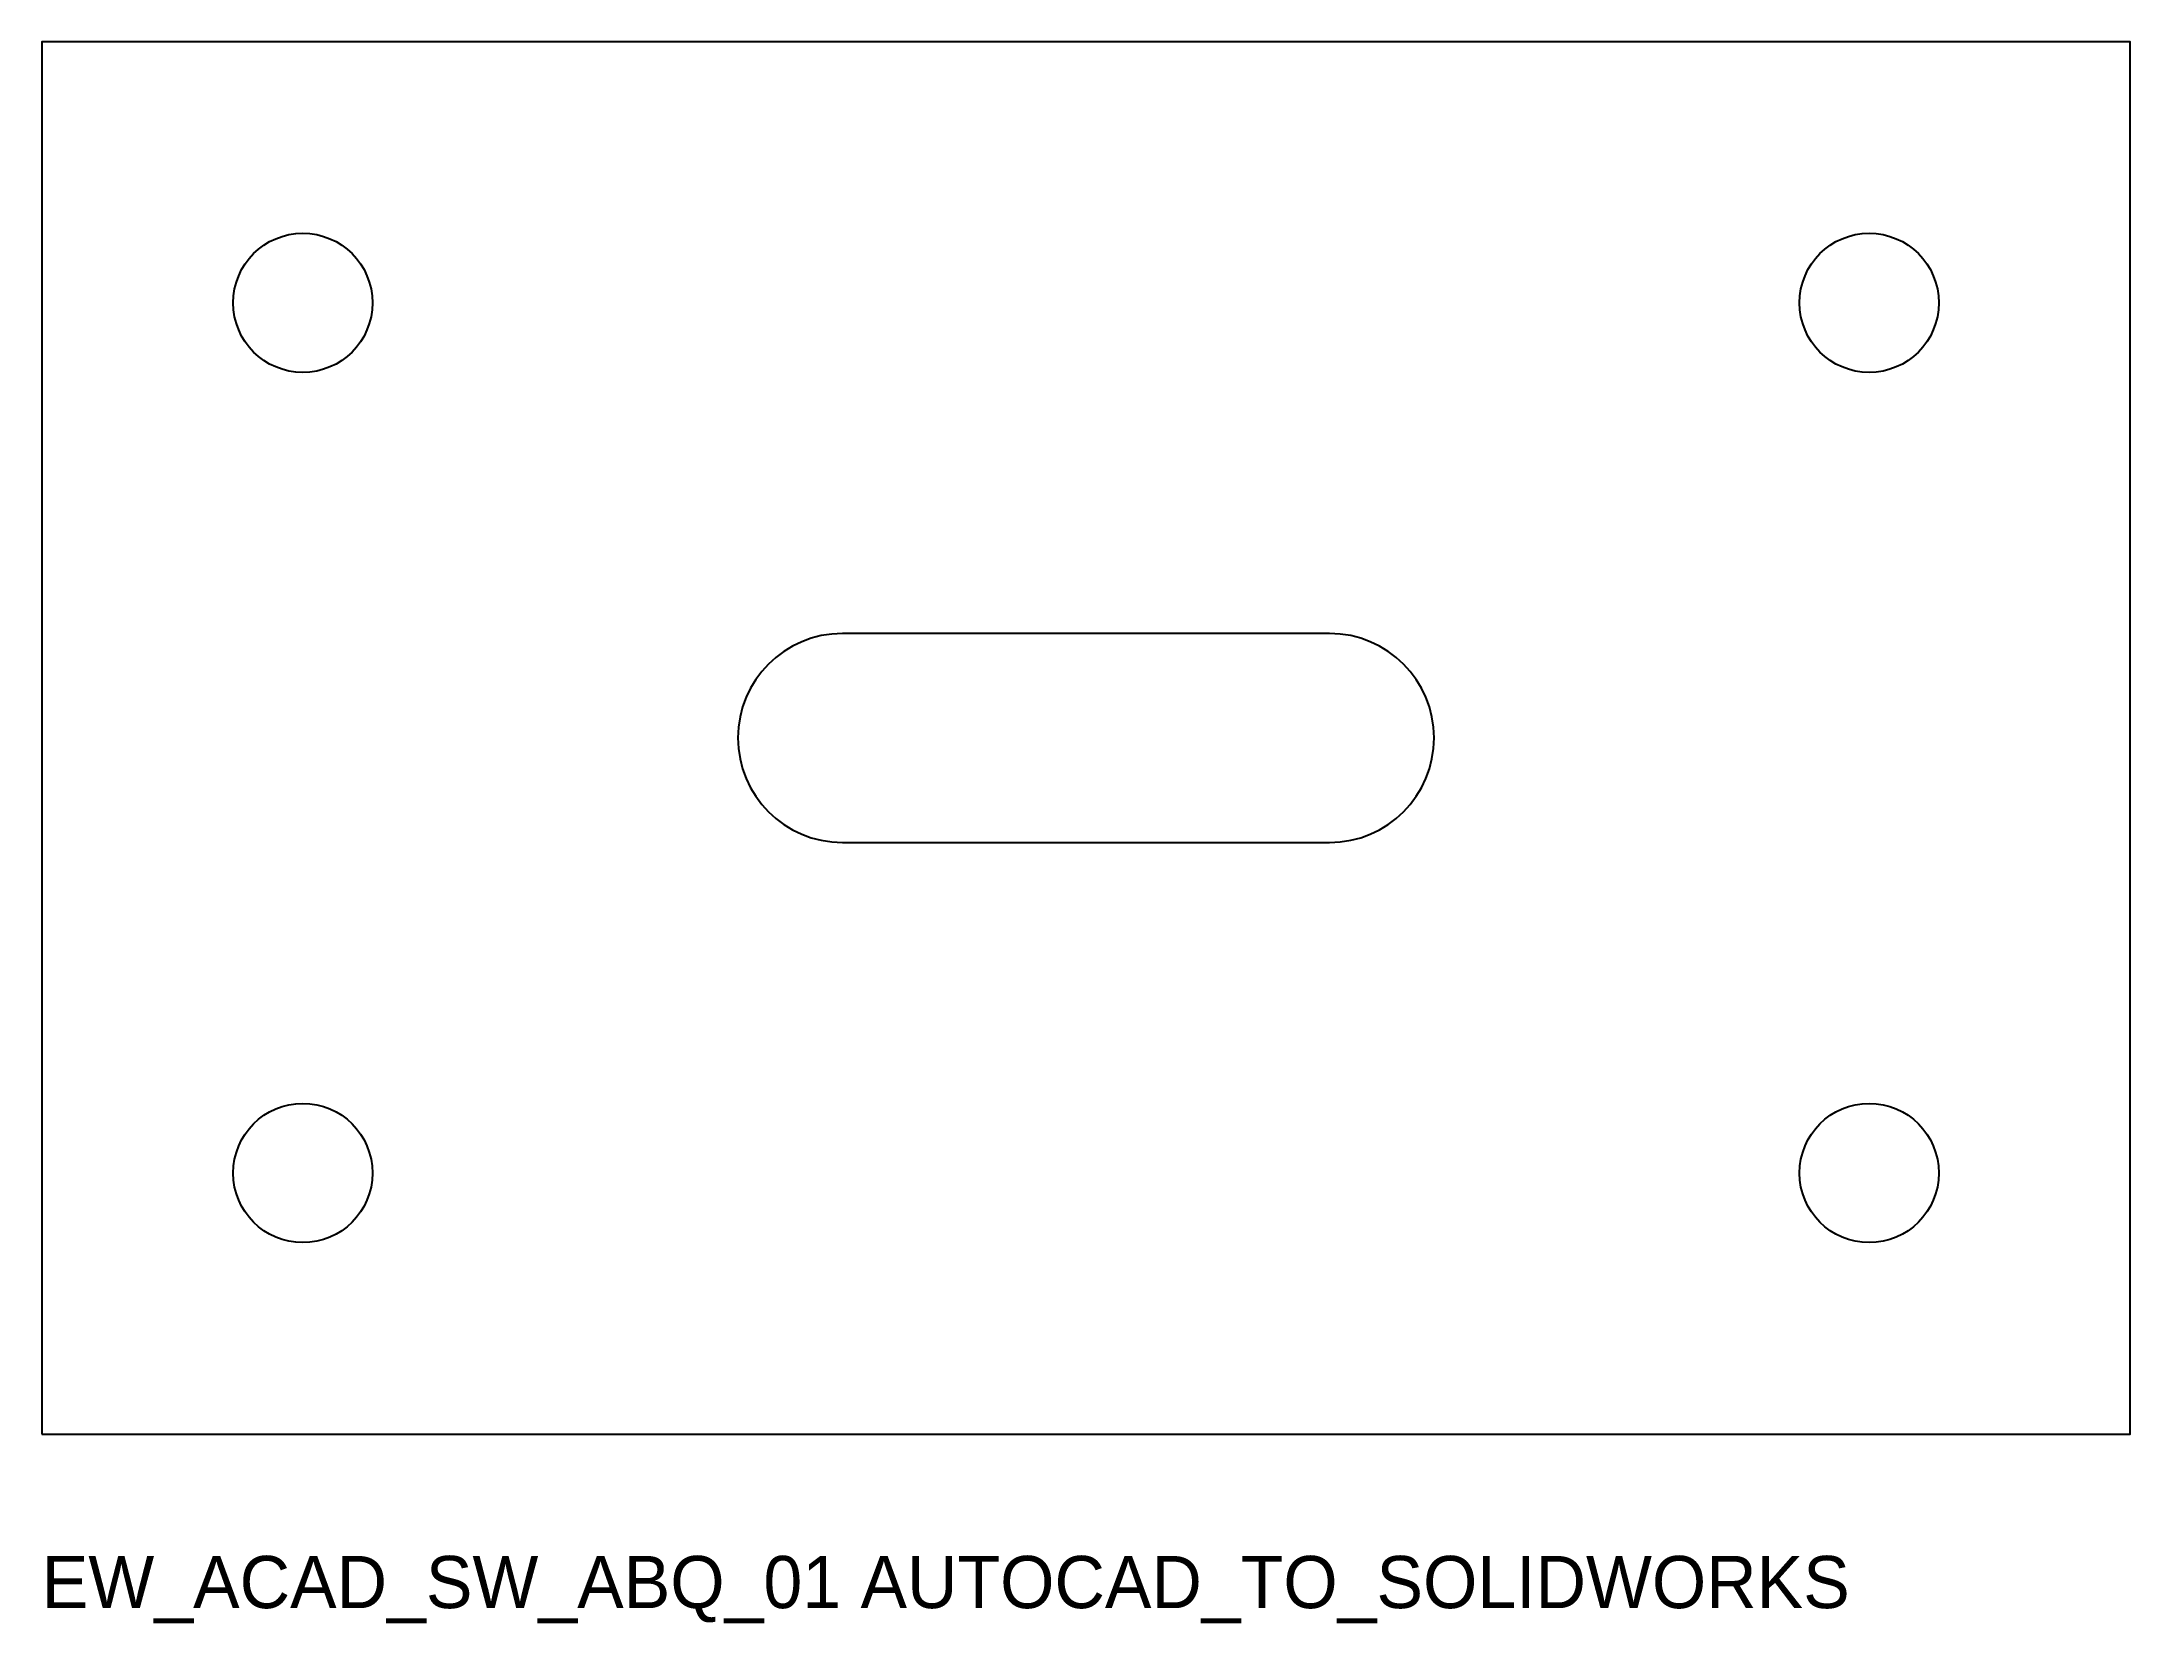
# Model space of a CAD drawing. Header units: millimetres. Extents: x 0 to 120, y -11 to 80.
import ezdxf

# ---------------------------------------------------------------- set-up
doc = ezdxf.new("R2010")
doc.units = ezdxf.units.MM
doc.header["$MEASUREMENT"] = 0
for name, color, linetype in [('CHAIN', 2, 'Continuous'), ('CUTOUT', 1, 'Continuous'), ('HOLE', 3, 'Continuous'), ('OUTLINE', 7, 'Continuous')]:
    doc.layers.add(name, color=color, linetype=linetype)

msp = doc.modelspace()

# ---------------------------------------------------------------- linework, layer by layer
at = {"layer": 'CUTOUT'}
msp.add_lwpolyline([(46, 34), (74, 34, 1), (74, 46), (46, 46, 1)], format="xyb", close=True, dxfattribs=at)
at = {"layer": 'HOLE'}
for centre in [(15, 65), (105, 65), (15, 15), (105, 15)]:
    msp.add_circle(centre, 4, dxfattribs=at)
at = {"layer": 'OUTLINE'}
msp.add_lwpolyline([(0, 0), (120, 0), (120, 80), (0, 80)], close=True, dxfattribs=at)

# ---------------------------------------------------------------- texts
at = {"layer": 'CHAIN'}
msp.add_text('EW_ACAD_SW_ABQ_01 AUTOCAD_TO_SOLIDWORKS', height=3, dxfattribs=at).set_placement((0, -10))

doc.saveas('drawing.dxf')
